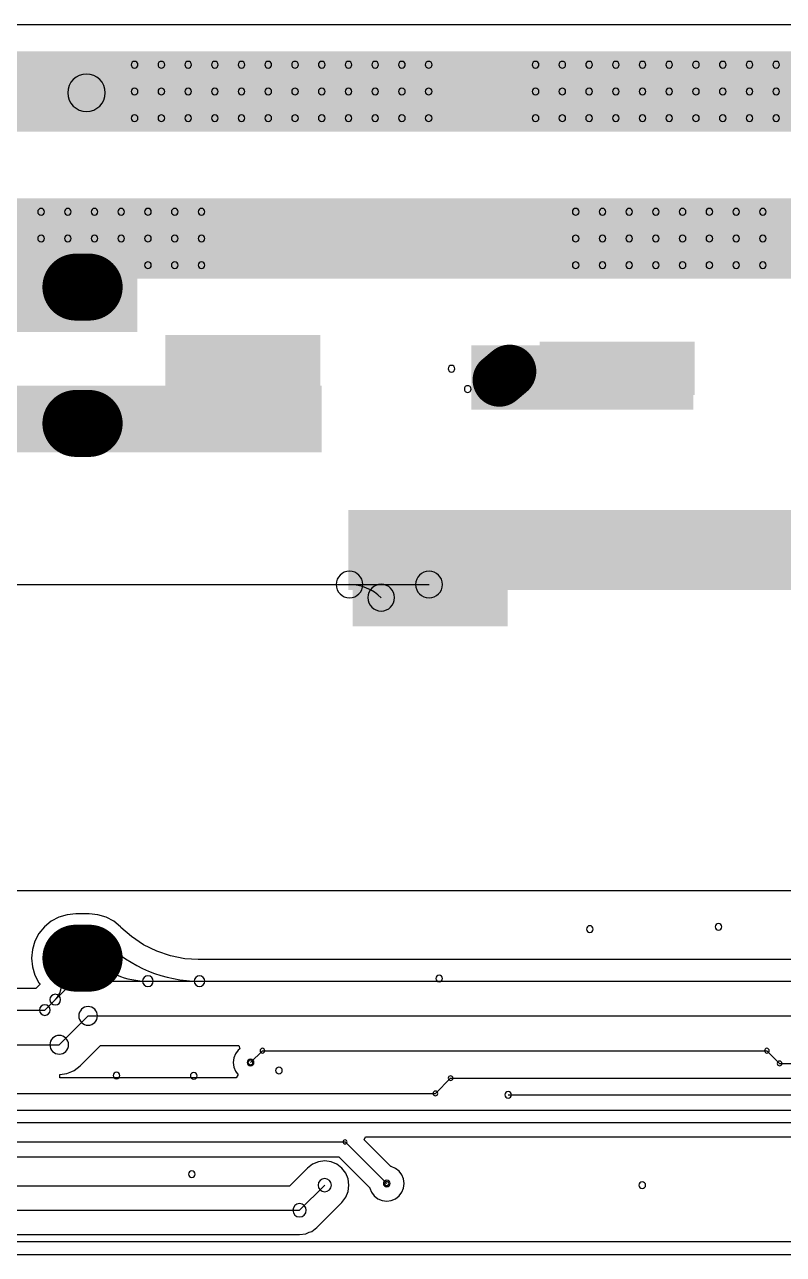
# Model space of a CAD drawing. Header units: inches. Extents: x 32166 to 66782, y 2386 to 7162.
# Drawn here: x 32951.8 to 33079.6, y 3490.6 to 3697.6 of the extents above; entities that cross this region are included whole.
import ezdxf

# ---------------------------------------------------------------- set-up
doc = ezdxf.new("R2010")
doc.units = ezdxf.units.IN
doc.header["$LTSCALE"] = 0.64311
doc.header["$MEASUREMENT"] = 0
for name, color, linetype in [('KEEPOUTLAYER', 6, 'CONTINUOUS'), ('MIDLAYER1', 16, 'CONTINUOUS'), ('MULTILAYER', 9, 'CONTINUOUS')]:
    doc.layers.add(name, color=color, linetype=linetype)

msp = doc.modelspace()

# ---------------------------------------------------------------- linework, layer by layer
at = {"layer": 'KEEPOUTLAYER'}
for p, q in [((32666.61, 3697.6), (34174.11, 3697.6)), ((32666.61, 3490.6), (34174.11, 3490.6))]:
    msp.add_line(p, q, dxfattribs=at)
at = {"layer": 'MIDLAYER1'}
for p, q in [((32919.26, 3603.35), (33019.92, 3603.35)), ((32941.29, 3551.84), (33087.43, 3551.84)), ((32956.32, 3546.66), (32955.19, 3545.73)), ((32957.61, 3547.35), (32956.32, 3546.66)), ((32959.01, 3547.77), (32957.61, 3547.35)), ((32960.46, 3547.92), (32959.01, 3547.77)), ((32962.71, 3547.92), (32960.46, 3547.92)), ((32964.17, 3547.77), (32962.71, 3547.92)), ((32965.57, 3547.35), (32964.17, 3547.77)), ((32966.86, 3546.66), (32965.57, 3547.35)), ((32967.99, 3545.73), (32966.86, 3546.66)), ((32954.26, 3544.6), (32953.57, 3543.31)), ((32955.19, 3545.73), (32954.26, 3544.6)), ((32968.06, 3545.64), (32967.99, 3545.73)), ((32969.83, 3544.1), (32968.06, 3545.64)), ((32971.87, 3542.73), (32969.83, 3544.1)), ((32953.15, 3541.91), (32953, 3540.46)), ((32953.57, 3543.31), (32953.15, 3541.91)), ((32974.08, 3541.64), (32971.87, 3542.73)), ((32953, 3540.46), (32953.15, 3539)), ((32976.42, 3540.85), (32974.08, 3541.64)), ((32978.83, 3540.37), (32976.42, 3540.85)), ((32981.07, 3540.22), (32978.83, 3540.37)), ((33111.97, 3540.22), (32981.07, 3540.22)), ((32953.15, 3539), (32953.57, 3537.6)), ((32953.57, 3537.6), (32954.26, 3536.31)), ((32954.42, 3536.04), (32953.74, 3535.36)), ((32954.26, 3536.31), (32954.32, 3536.24)), ((32954.32, 3536.24), (32954.41, 3536.06)), ((32954.41, 3536.06), (32954.41, 3536.06)), ((32954.41, 3536.06), (32954.41, 3536.06)), ((32954.41, 3536.06), (32954.41, 3536.06)), ((32954.41, 3536.06), (32954.41, 3536.06)), ((32954.41, 3536.06), (32954.42, 3536.05)), ((32954.42, 3536.05), (32954.42, 3536.04)), ((32955.24, 3531.73), (32960.1, 3536.59)), ((32960.1, 3536.59), (32961.59, 3536.59)), ((32961.59, 3536.59), (33113.47, 3536.59)), ((32953.74, 3535.36), (32934.6, 3535.36)), ((32917.4, 3531.73), (32955.24, 3531.73)), ((32957.67, 3525.88), (32962.53, 3530.74)), ((32962.53, 3530.74), (33123.01, 3530.74)), ((32914.97, 3525.88), (32957.67, 3525.88)), ((32961.2, 3522.35), (32964.59, 3525.74)), ((32964.59, 3525.74), (32987.9, 3525.74)), ((32987.9, 3525.74), (32988.08, 3525.2)), ((32987.04, 3523.67), (32986.94, 3522.91)), ((32987.34, 3524.38), (32987.04, 3523.67)), ((32987.81, 3524.99), (32987.34, 3524.38)), ((32988.08, 3525.2), (32987.81, 3524.99)), ((32989.89, 3522.91), (32991.87, 3524.89)), ((32991.87, 3524.89), (33076.79, 3524.89)), ((33076.79, 3524.89), (33078.94, 3522.74)), ((32958.96, 3521.05), (32959.81, 3521.41)), ((32959.81, 3521.41), (32960.16, 3521.55)), ((32960.16, 3521.55), (32961.2, 3522.35)), ((32986.94, 3522.91), (32987.04, 3522.14)), ((32987.04, 3522.14), (32987.34, 3521.43)), ((32987.34, 3521.43), (32987.79, 3520.84)), ((33078.94, 3522.74), (33118.36, 3522.74)), ((32957.75, 3520.9), (32958.96, 3521.05)), ((32957.79, 3520.33), (32957.75, 3520.9)), ((32987.43, 3520.33), (32957.79, 3520.33)), ((32987.75, 3520.74), (32987.43, 3520.33)), ((32987.79, 3520.84), (32987.75, 3520.74)), ((33020.99, 3517.69), (33023.56, 3520.26)), ((33023.56, 3520.26), (33117.33, 3520.26)), ((32908.17, 3517.69), (33020.99, 3517.69)), ((33033.23, 3517.45), (33116.17, 3517.45)), ((32914.62, 3514.85), (33115.09, 3514.85)), ((32915.47, 3512.81), (33114.25, 3512.81)), ((32915.24, 3509.54), (33005.78, 3509.54)), ((33005.78, 3509.54), (33012.8, 3502.52)), ((33009.03, 3509.86), (33009.24, 3510.39)), ((33013.51, 3505.38), (33009.03, 3509.86)), ((33009.24, 3510.39), (33109.01, 3510.39)), ((32916.28, 3507.02), (33004.73, 3507.02)), ((33004.73, 3507.02), (33009.94, 3501.81)), ((32999.47, 3505.14), (32996.44, 3502.11)), ((33000.32, 3505.79), (32999.47, 3505.14)), ((33001.3, 3506.2), (33000.32, 3505.79)), ((33002.36, 3506.34), (33001.3, 3506.2)), ((33003.42, 3506.2), (33002.36, 3506.34)), ((33004.4, 3505.79), (33003.42, 3506.2)), ((33005.25, 3505.14), (33004.4, 3505.79)), ((33005.9, 3504.29), (33005.25, 3505.14)), ((33013.56, 3505.37), (33013.51, 3505.38)), ((33014.27, 3505.08), (33013.56, 3505.37)), ((33014.88, 3504.61), (33014.27, 3505.08)), ((33015.35, 3504), (33014.88, 3504.61)), ((33006.3, 3503.31), (33005.9, 3504.29)), ((33006.44, 3502.25), (33006.3, 3503.31)), ((33015.65, 3503.29), (33015.35, 3504)), ((33015.75, 3502.52), (33015.65, 3503.29)), ((33015.65, 3501.76), (33015.75, 3502.52)), ((32996.44, 3502.11), (32921.72, 3502.11)), ((32998.13, 3498.02), (33002.36, 3502.25)), ((33005.9, 3500.21), (33006.3, 3501.2)), ((33006.3, 3501.2), (33006.44, 3502.25)), ((33009.94, 3501.81), (33009.95, 3501.76)), ((33009.95, 3501.76), (33010.24, 3501.05)), ((33010.24, 3501.05), (33010.71, 3500.44)), ((33010.71, 3500.44), (33011.32, 3499.97)), ((33014.27, 3499.97), (33014.88, 3500.44)), ((33014.88, 3500.44), (33015.35, 3501.05)), ((33015.35, 3501.05), (33015.65, 3501.76)), ((33001.02, 3495.13), (33005.25, 3499.36)), ((33005.25, 3499.36), (33005.9, 3500.21)), ((33011.32, 3499.97), (33012.03, 3499.67)), ((33012.03, 3499.67), (33012.8, 3499.57)), ((33012.8, 3499.57), (33013.56, 3499.67)), ((33013.56, 3499.67), (33014.27, 3499.97)), ((32921.72, 3498.02), (32998.13, 3498.02)), ((32999.19, 3494.08), (32999.76, 3494.32)), ((32999.76, 3494.32), (33000.17, 3494.48)), ((33000.17, 3494.48), (33001.02, 3495.13)), ((33158.87, 3492.72), (32726.73, 3492.72)), ((32921.72, 3493.94), (32998.13, 3493.94)), ((32998.13, 3493.94), (32999.19, 3494.08))]:
    msp.add_line(p, q, dxfattribs=at)
for points, const_width in [([(32960.46, 3653.41), (32962.71, 3653.41)], 11.25), ([(33033.48, 3639.23), (33031.76, 3637.78)], 9), ([(32960.46, 3630.46), (32962.71, 3630.46)], 11.25), ([(32960.46, 3540.46), (32962.71, 3540.46)], 11.25)]:
    msp.add_lwpolyline(points, dxfattribs=dict(at, const_width=const_width))
for points, const_width in [([(32963.28, 3653.41, 1), (32957.65, 3653.41, 1)], 5.63), ([(32965.53, 3653.41, 1), (32959.9, 3653.41, 1)], 5.63), ([(33032.04, 3640.95, 1), (33034.93, 3637.51, 1)], 4.5), ([(33030.31, 3639.51, 1), (33033.21, 3636.06, 1)], 4.5), ([(32963.28, 3630.46, 1), (32957.65, 3630.46, 1)], 5.63), ([(32965.53, 3630.46, 1), (32959.9, 3630.46, 1)], 5.63), ([(32963.28, 3540.46, 1), (32957.65, 3540.46, 1)], 5.63), ([(32965.53, 3540.46, 1), (32959.9, 3540.46, 1)], 5.63)]:
    msp.add_lwpolyline(points, format="xyb", close=True, dxfattribs=dict(at, const_width=const_width))
for centre, radius, start, end in [((32970.36, 3690.85), 0.562, 0, 180), ((32970.36, 3690.85), 0.562, 180, 0), ((32974.86, 3690.85), 0.562, 0, 180), ((32974.86, 3690.85), 0.562, 180, 0), ((32979.36, 3690.85), 0.562, 0, 180), ((32979.36, 3690.85), 0.562, 180, 0), ((32983.86, 3690.85), 0.562, 0, 180), ((32983.86, 3690.85), 0.562, 180, 0), ((32988.36, 3690.85), 0.562, 0, 180), ((32988.36, 3690.85), 0.562, 180, 0), ((32992.86, 3690.85), 0.562, 0, 180), ((32992.86, 3690.85), 0.562, 180, 0), ((32997.36, 3690.85), 0.562, 0, 180), ((32997.36, 3690.85), 0.562, 180, 0), ((33001.86, 3690.85), 0.562, 0, 180), ((33001.86, 3690.85), 0.562, 180, 0), ((33006.36, 3690.85), 0.562, 0, 180), ((33006.36, 3690.85), 0.562, 180, 0), ((33010.86, 3690.85), 0.562, 0, 180), ((33010.86, 3690.85), 0.562, 180, 0), ((33015.36, 3690.85), 0.562, 0, 180), ((33015.36, 3690.85), 0.562, 180, 0), ((33019.86, 3690.85), 0.562, 0, 180), ((33019.86, 3690.85), 0.562, 180, 0), ((33037.86, 3690.85), 0.562, 0, 180), ((33037.86, 3690.85), 0.562, 180, 0), ((33042.36, 3690.85), 0.562, 0, 180), ((33042.36, 3690.85), 0.562, 180, 0), ((33046.86, 3690.85), 0.562, 0, 180), ((33046.86, 3690.85), 0.562, 180, 0), ((33051.36, 3690.85), 0.562, 0, 180), ((33051.36, 3690.85), 0.562, 180, 0), ((33055.86, 3690.85), 0.562, 0, 180), ((33055.86, 3690.85), 0.562, 180, 0), ((33060.36, 3690.85), 0.562, 0, 180), ((33060.36, 3690.85), 0.562, 180, 0), ((33064.86, 3690.85), 0.562, 0, 180), ((33064.86, 3690.85), 0.562, 180, 0), ((33069.36, 3690.85), 0.562, 0, 180), ((33069.36, 3690.85), 0.562, 180, 0), ((33073.86, 3690.85), 0.562, 0, 180), ((33073.86, 3690.85), 0.562, 180, 0), ((33078.36, 3690.85), 0.562, 0, 180), ((33078.36, 3690.85), 0.562, 180, 0), ((32962.26, 3686.12), 3.15, 0, 180), ((32970.36, 3686.35), 0.562, 0, 180), ((32974.86, 3686.35), 0.562, 0, 180), ((32979.36, 3686.35), 0.562, 0, 180), ((32983.86, 3686.35), 0.562, 0, 180), ((32988.36, 3686.35), 0.562, 0, 180), ((32992.86, 3686.35), 0.562, 0, 180), ((32997.36, 3686.35), 0.562, 0, 180), ((33001.86, 3686.35), 0.562, 0, 180), ((33006.36, 3686.35), 0.562, 0, 180), ((33010.86, 3686.35), 0.562, 0, 180), ((33015.36, 3686.35), 0.562, 0, 180), ((33019.86, 3686.35), 0.562, 0, 180), ((33037.86, 3686.35), 0.562, 0, 180), ((33042.36, 3686.35), 0.562, 0, 180), ((33046.86, 3686.35), 0.562, 0, 180), ((33051.36, 3686.35), 0.562, 0, 180), ((33055.86, 3686.35), 0.562, 0, 180), ((33060.36, 3686.35), 0.562, 0, 180), ((33064.86, 3686.35), 0.562, 0, 180), ((33069.36, 3686.35), 0.562, 0, 180), ((33073.86, 3686.35), 0.562, 0, 180), ((33078.36, 3686.35), 0.562, 0, 180), ((32962.26, 3686.12), 3.15, 180, 0), ((32970.36, 3686.35), 0.562, 180, 0), ((32974.86, 3686.35), 0.562, 180, 0), ((32979.36, 3686.35), 0.562, 180, 0), ((32983.86, 3686.35), 0.562, 180, 0), ((32988.36, 3686.35), 0.562, 180, 0), ((32992.86, 3686.35), 0.562, 180, 0), ((32997.36, 3686.35), 0.562, 180, 0), ((33001.86, 3686.35), 0.562, 180, 0), ((33006.36, 3686.35), 0.562, 180, 0), ((33010.86, 3686.35), 0.562, 180, 0), ((33015.36, 3686.35), 0.562, 180, 0), ((33019.86, 3686.35), 0.562, 180, 0), ((33037.86, 3686.35), 0.562, 180, 0), ((33042.36, 3686.35), 0.562, 180, 0), ((33046.86, 3686.35), 0.562, 180, 0), ((33051.36, 3686.35), 0.562, 180, 0), ((33055.86, 3686.35), 0.562, 180, 0), ((33060.36, 3686.35), 0.562, 180, 0), ((33064.86, 3686.35), 0.562, 180, 0), ((33069.36, 3686.35), 0.562, 180, 0), ((33073.86, 3686.35), 0.562, 180, 0), ((33078.36, 3686.35), 0.562, 180, 0), ((32970.36, 3681.85), 0.562, 0, 180), ((32970.36, 3681.85), 0.562, 180, 0), ((32974.86, 3681.85), 0.562, 0, 180), ((32974.86, 3681.85), 0.562, 180, 0), ((32979.36, 3681.85), 0.562, 0, 180), ((32979.36, 3681.85), 0.562, 180, 0), ((32983.86, 3681.85), 0.562, 0, 180), ((32983.86, 3681.85), 0.562, 180, 0), ((32988.36, 3681.85), 0.562, 0, 180), ((32988.36, 3681.85), 0.562, 180, 0), ((32992.86, 3681.85), 0.562, 0, 180), ((32992.86, 3681.85), 0.562, 180, 0), ((32997.36, 3681.85), 0.562, 0, 180), ((32997.36, 3681.85), 0.562, 180, 0), ((33001.86, 3681.85), 0.562, 0, 180), ((33001.86, 3681.85), 0.562, 180, 0), ((33006.36, 3681.85), 0.562, 0, 180), ((33006.36, 3681.85), 0.562, 180, 0), ((33010.86, 3681.85), 0.562, 0, 180), ((33010.86, 3681.85), 0.562, 180, 0), ((33015.36, 3681.85), 0.562, 0, 180), ((33015.36, 3681.85), 0.562, 180, 0), ((33019.86, 3681.85), 0.562, 0, 180), ((33019.86, 3681.85), 0.562, 180, 0), ((33037.86, 3681.85), 0.562, 0, 180), ((33037.86, 3681.85), 0.562, 180, 0), ((33042.36, 3681.85), 0.562, 0, 180), ((33042.36, 3681.85), 0.562, 180, 0), ((33046.86, 3681.85), 0.562, 0, 180), ((33046.86, 3681.85), 0.562, 180, 0), ((33051.36, 3681.85), 0.562, 0, 180), ((33051.36, 3681.85), 0.562, 180, 0), ((33055.86, 3681.85), 0.562, 0, 180), ((33055.86, 3681.85), 0.562, 180, 0), ((33060.36, 3681.85), 0.562, 0, 180), ((33060.36, 3681.85), 0.562, 180, 0), ((33064.86, 3681.85), 0.562, 0, 180), ((33064.86, 3681.85), 0.562, 180, 0), ((33069.36, 3681.85), 0.562, 0, 180), ((33069.36, 3681.85), 0.562, 180, 0), ((33073.86, 3681.85), 0.562, 0, 180), ((33073.86, 3681.85), 0.562, 180, 0), ((33078.36, 3681.85), 0.562, 0, 180), ((33078.36, 3681.85), 0.562, 180, 0), ((32954.61, 3666.1), 0.562, 0, 180), ((32954.61, 3666.1), 0.562, 180, 0), ((32959.11, 3666.1), 0.562, 0, 180), ((32959.11, 3666.1), 0.562, 180, 0), ((32963.61, 3666.1), 0.562, 0, 180), ((32963.61, 3666.1), 0.562, 180, 0), ((32968.11, 3666.1), 0.562, 0, 180), ((32968.11, 3666.1), 0.562, 180, 0), ((32972.61, 3666.1), 0.562, 0, 180), ((32972.61, 3666.1), 0.562, 180, 0), ((32977.11, 3666.1), 0.562, 0, 180), ((32977.11, 3666.1), 0.562, 180, 0), ((32981.61, 3666.1), 0.562, 0, 180), ((32981.61, 3666.1), 0.562, 180, 0), ((33044.61, 3666.1), 0.562, 0, 180), ((33044.61, 3666.1), 0.562, 180, 0), ((33049.11, 3666.1), 0.562, 0, 180), ((33049.11, 3666.1), 0.562, 180, 0), ((33053.61, 3666.1), 0.562, 0, 180), ((33053.61, 3666.1), 0.562, 180, 0), ((33058.11, 3666.1), 0.562, 0, 180), ((33058.11, 3666.1), 0.562, 180, 0), ((33062.61, 3666.1), 0.562, 0, 180), ((33062.61, 3666.1), 0.562, 180, 0), ((33067.11, 3666.1), 0.562, 0, 180), ((33067.11, 3666.1), 0.562, 180, 0), ((33071.61, 3666.1), 0.562, 0, 180), ((33071.61, 3666.1), 0.562, 180, 0), ((33076.11, 3666.1), 0.562, 0, 180), ((33076.11, 3666.1), 0.562, 180, 0), ((32954.61, 3661.6), 0.562, 0, 180), ((32959.11, 3661.6), 0.562, 0, 180), ((32959.11, 3661.6), 0.562, 0, 180), ((32963.61, 3661.6), 0.562, 0, 180), ((32968.11, 3661.6), 0.562, 0, 180), ((32972.61, 3661.6), 0.562, 0, 180), ((32972.61, 3661.6), 0.562, 0, 180), ((32977.11, 3661.6), 0.562, 0, 180), ((32981.61, 3661.6), 0.562, 0, 180), ((33044.61, 3661.6), 0.562, 0, 180), ((33049.11, 3661.6), 0.562, 0, 180), ((33053.61, 3661.6), 0.562, 0, 180), ((33058.11, 3661.6), 0.562, 0, 180), ((33062.61, 3661.6), 0.562, 0, 180), ((33067.11, 3661.6), 0.562, 0, 180), ((33071.61, 3661.6), 0.562, 0, 180), ((33076.11, 3661.6), 0.562, 0, 180), ((32954.61, 3661.6), 0.562, 180, 0), ((32959.11, 3661.6), 0.562, 180, 0), ((32959.11, 3661.6), 0.562, 180, 0), ((32963.61, 3661.6), 0.562, 180, 0), ((32968.11, 3661.6), 0.562, 180, 0), ((32972.61, 3661.6), 0.562, 180, 0), ((32972.61, 3661.6), 0.562, 180, 0), ((32977.11, 3661.6), 0.562, 180, 0), ((32981.61, 3661.6), 0.562, 180, 0), ((33044.61, 3661.6), 0.562, 180, 0), ((33049.11, 3661.6), 0.562, 180, 0), ((33053.61, 3661.6), 0.562, 180, 0), ((33058.11, 3661.6), 0.562, 180, 0), ((33062.61, 3661.6), 0.562, 180, 0), ((33067.11, 3661.6), 0.562, 180, 0), ((33071.61, 3661.6), 0.562, 180, 0), ((33076.11, 3661.6), 0.562, 180, 0), ((32972.61, 3657.1), 0.562, 0, 180), ((32972.61, 3657.1), 0.562, 0, 180), ((32972.61, 3657.1), 0.562, 180, 0), ((32972.61, 3657.1), 0.562, 180, 0), ((32977.11, 3657.1), 0.562, 0, 180), ((32977.11, 3657.1), 0.562, 180, 0), ((32981.61, 3657.1), 0.562, 0, 180), ((32981.61, 3657.1), 0.562, 180, 0), ((33044.61, 3657.1), 0.562, 0, 180), ((33044.61, 3657.1), 0.562, 180, 0), ((33049.11, 3657.1), 0.562, 0, 180), ((33049.11, 3657.1), 0.562, 180, 0), ((33053.61, 3657.1), 0.562, 0, 180), ((33053.61, 3657.1), 0.562, 180, 0), ((33058.11, 3657.1), 0.562, 0, 180), ((33058.11, 3657.1), 0.562, 180, 0), ((33062.61, 3657.1), 0.562, 0, 180), ((33062.61, 3657.1), 0.562, 180, 0), ((33067.11, 3657.1), 0.562, 0, 180), ((33067.11, 3657.1), 0.562, 180, 0), ((33071.61, 3657.1), 0.562, 0, 180), ((33071.61, 3657.1), 0.562, 180, 0), ((33076.11, 3657.1), 0.562, 0, 180), ((33076.11, 3657.1), 0.562, 180, 0), ((33023.69, 3639.68), 0.562, 0, 180), ((33023.69, 3639.68), 0.562, 180, 0), ((33026.43, 3636.26), 0.562, 0, 180), ((33026.43, 3636.26), 0.562, 180, 0), ((33006.53, 3603.35), 2.25, 0, 180), ((33019.92, 3603.35), 2.25, 0, 180), ((33006.53, 3603.35), 2.25, 180, 0), ((33006.53, 3595.79), 7.55, 45, 90), ((33011.87, 3601.14), 2.25, 0, 180), ((33019.92, 3603.35), 2.25, 180, 0), ((33011.87, 3601.14), 2.25, 180, 0), ((33047, 3545.36), 0.562, 0, 180), ((33068.64, 3545.72), 0.562, 0, 180), ((32965.42, 3543.16), 0.9, 0, 180), ((32965.42, 3543.16), 0.9, 0, 180), ((33047, 3545.36), 0.562, 180, 0), ((33068.64, 3545.72), 0.562, 180, 0), ((32965.42, 3543.16), 0.9, 180, 0), ((32965.42, 3543.16), 0.9, 180, 0), ((32981.29, 3559.03), 22.45, 225, 270), ((32981.29, 3559.03), 22.45, 225, 270), ((32962.87, 3540.62), 0.9, 0, 180), ((32962.87, 3540.62), 0.9, 0, 180), ((32962.87, 3540.62), 0.9, 180, 0), ((32962.87, 3540.62), 0.9, 180, 0), ((32972.6, 3550.34), 13.76, 225, 270), ((32972.6, 3550.34), 13.76, 225, 270), ((32957.37, 3538.21), 0.9, 0, 180), ((32957.37, 3538.21), 0.9, 0, 180), ((32957.37, 3538.21), 0.9, 180, 0), ((32957.37, 3538.21), 0.9, 180, 0), ((32954.42, 3536.06), 3.65, 315, 36.019), ((32954.42, 3536.06), 3.65, 315, 36.019), ((32960.1, 3536.59), 0.9, 0, 180), ((32960.1, 3536.59), 0.9, 0, 180), ((32960.1, 3536.59), 0.9, 180, 0), ((32960.1, 3536.59), 0.9, 180, 0), ((32961.59, 3536.59), 0.9, 0, 180), ((32961.59, 3536.59), 0.9, 0, 180), ((32961.59, 3536.59), 0.9, 180, 0), ((32961.59, 3536.59), 0.9, 180, 0), ((32972.6, 3536.59), 0.9, 0, 180), ((32972.6, 3536.59), 0.9, 0, 180), ((32972.6, 3536.59), 0.9, 180, 0), ((32972.6, 3536.59), 0.9, 180, 0), ((32981.29, 3536.59), 0.9, 0, 180), ((32981.29, 3536.59), 0.9, 0, 180), ((32981.29, 3536.59), 0.9, 180, 0), ((32981.29, 3536.59), 0.9, 180, 0), ((33021.62, 3537.04), 0.562, 0, 180), ((33021.62, 3537.04), 0.562, 180, 0), ((32957, 3533.48), 0.9, 0, 180), ((32957, 3533.48), 0.9, 0, 180), ((32955.24, 3531.73), 0.9, 0, 180), ((32955.24, 3531.73), 0.9, 0, 180), ((32955.24, 3531.73), 0.9, 180, 0), ((32955.24, 3531.73), 0.9, 180, 0), ((32957, 3533.48), 0.9, 180, 0), ((32957, 3533.48), 0.9, 180, 0), ((32962.53, 3530.74), 1.57, 0, 180), ((32962.53, 3530.74), 1.57, 0, 180), ((32962.53, 3530.74), 1.57, 180, 0), ((32962.53, 3530.74), 1.57, 180, 0), ((32957.67, 3525.88), 1.57, 0, 180), ((32957.67, 3525.88), 1.57, 0, 180), ((32957.67, 3525.88), 1.57, 180, 0), ((32957.67, 3525.88), 1.57, 180, 0), ((32991.87, 3524.89), 0.394, 0, 180), ((32991.87, 3524.89), 0.394, 0, 180), ((33076.79, 3524.89), 0.394, 0, 180), ((33076.79, 3524.89), 0.394, 0, 180), ((32989.89, 3522.91), 0.562, 0, 180), ((32989.89, 3522.91), 0.394, 0, 180), ((32991.87, 3524.89), 0.394, 180, 0), ((32991.87, 3524.89), 0.394, 180, 0), ((33076.79, 3524.89), 0.394, 180, 0), ((33076.79, 3524.89), 0.394, 180, 0), ((32967.3, 3520.7), 0.562, 0, 180), ((32980.31, 3520.66), 0.562, 0, 180), ((32989.89, 3522.91), 0.562, 180, 0), ((32989.89, 3522.91), 0.394, 180, 0), ((32994.66, 3521.56), 0.562, 0, 180), ((32994.66, 3521.56), 0.562, 180, 0), ((33078.94, 3522.74), 0.394, 0, 180), ((33078.94, 3522.74), 0.394, 0, 180), ((33078.94, 3522.74), 0.394, 180, 0), ((33078.94, 3522.74), 0.394, 180, 0), ((32967.3, 3520.7), 0.562, 180, 0), ((32980.31, 3520.66), 0.562, 180, 0), ((33023.56, 3520.26), 0.394, 0, 180), ((33023.56, 3520.26), 0.394, 0, 180), ((33023.56, 3520.26), 0.394, 180, 0), ((33023.56, 3520.26), 0.394, 180, 0), ((33020.99, 3517.69), 0.394, 0, 180), ((33020.99, 3517.69), 0.394, 0, 180), ((33020.99, 3517.69), 0.394, 180, 0), ((33020.99, 3517.69), 0.394, 180, 0), ((33033.23, 3517.45), 0.562, 0, 180), ((33033.23, 3517.45), 0.562, 0, 180), ((33033.23, 3517.45), 0.562, 180, 0), ((33033.23, 3517.45), 0.562, 180, 0), ((33005.78, 3509.54), 0.337, 0, 180), ((33005.78, 3509.54), 0.337, 0, 180), ((33005.78, 3509.54), 0.337, 180, 0), ((33005.78, 3509.54), 0.337, 180, 0), ((32979.99, 3504.1), 0.562, 0, 180), ((32979.99, 3504.1), 0.562, 180, 0), ((33002.36, 3502.25), 1.12, 0, 180), ((33002.36, 3502.25), 1.12, 0, 180), ((33012.8, 3502.52), 0.562, 0, 180), ((33012.8, 3502.52), 0.562, 180, 0), ((33012.8, 3502.52), 0.337, 0, 180), ((33012.8, 3502.52), 0.337, 180, 0), ((33055.82, 3502.25), 0.562, 0, 180), ((33002.36, 3502.25), 1.12, 180, 0), ((33002.36, 3502.25), 1.12, 180, 0), ((33055.82, 3502.25), 0.562, 180, 0), ((32998.13, 3498.02), 1.12, 0, 180), ((32998.13, 3498.02), 1.12, 0, 180), ((32998.13, 3498.02), 1.12, 180, 0), ((32998.13, 3498.02), 1.12, 180, 0)]:
    msp.add_arc(centre, radius, start, end, dxfattribs=at)
for points in [[(32925.36, 3679.6), (33413.61, 3679.6), (32925.36, 3693.1), (33413.61, 3693.1)], [(32911.86, 3654.85), (33062.61, 3654.85), (32911.86, 3668.35), (33062.61, 3668.35)], [(33062.61, 3654.85), (33316.86, 3654.85), (33062.61, 3668.35), (33316.86, 3668.35)], [(32909.61, 3645.85), (32970.81, 3645.85), (32909.61, 3657.1), (32970.81, 3657.1)], [(33001.64, 3645.36), (32975.54, 3645.36), (33001.64, 3634.11), (32975.54, 3634.11)], [(33027.06, 3632.8), (33064.41, 3632.8), (33027.06, 3643.6), (33064.41, 3643.6)], [(33064.64, 3644.23), (33038.54, 3644.23), (33064.64, 3635.23), (33038.54, 3635.23)], [(32922.66, 3625.6), (33001.86, 3625.6), (32922.66, 3636.85), (33001.86, 3636.85)], [(33006.36, 3602.42), (33259.71, 3602.42), (33006.36, 3615.92), (33259.71, 3615.92)], [(33007.04, 3596.31), (33033.14, 3596.31), (33007.04, 3607.56), (33033.14, 3607.56)]]:
    msp.add_solid(points, dxfattribs=at)
at = {"layer": 'MULTILAYER'}
for points, const_width in [([(32960.46, 3653.41), (32962.71, 3653.41)], 11.25), ([(33033.48, 3639.23), (33031.76, 3637.78)], 9), ([(32960.46, 3630.46), (32962.71, 3630.46)], 11.25), ([(32960.46, 3540.46), (32962.71, 3540.46)], 11.25)]:
    msp.add_lwpolyline(points, dxfattribs=dict(at, const_width=const_width))
for points, const_width in [([(32963.28, 3653.41, 1), (32957.65, 3653.41, 1)], 5.63), ([(32965.53, 3653.41, 1), (32959.9, 3653.41, 1)], 5.63), ([(33032.04, 3640.95, 1), (33034.93, 3637.51, 1)], 4.5), ([(33030.31, 3639.51, 1), (33033.21, 3636.06, 1)], 4.5), ([(32963.28, 3630.46, 1), (32957.65, 3630.46, 1)], 5.63), ([(32965.53, 3630.46, 1), (32959.9, 3630.46, 1)], 5.63), ([(32963.28, 3540.46, 1), (32957.65, 3540.46, 1)], 5.63), ([(32965.53, 3540.46, 1), (32959.9, 3540.46, 1)], 5.63)]:
    msp.add_lwpolyline(points, format="xyb", close=True, dxfattribs=dict(at, const_width=const_width))
for centre, radius, start, end in [((32970.36, 3690.85), 0.562, 0, 180), ((32970.36, 3690.85), 0.562, 180, 0), ((32974.86, 3690.85), 0.562, 0, 180), ((32974.86, 3690.85), 0.562, 180, 0), ((32979.36, 3690.85), 0.562, 0, 180), ((32979.36, 3690.85), 0.562, 180, 0), ((32983.86, 3690.85), 0.562, 0, 180), ((32983.86, 3690.85), 0.562, 180, 0), ((32988.36, 3690.85), 0.562, 0, 180), ((32988.36, 3690.85), 0.562, 180, 0), ((32992.86, 3690.85), 0.562, 0, 180), ((32992.86, 3690.85), 0.562, 180, 0), ((32997.36, 3690.85), 0.562, 0, 180), ((32997.36, 3690.85), 0.562, 180, 0), ((33001.86, 3690.85), 0.562, 0, 180), ((33001.86, 3690.85), 0.562, 180, 0), ((33006.36, 3690.85), 0.562, 0, 180), ((33006.36, 3690.85), 0.562, 180, 0), ((33010.86, 3690.85), 0.562, 0, 180), ((33010.86, 3690.85), 0.562, 180, 0), ((33015.36, 3690.85), 0.562, 0, 180), ((33015.36, 3690.85), 0.562, 180, 0), ((33019.86, 3690.85), 0.562, 0, 180), ((33019.86, 3690.85), 0.562, 180, 0), ((33037.86, 3690.85), 0.562, 0, 180), ((33037.86, 3690.85), 0.562, 180, 0), ((33042.36, 3690.85), 0.562, 0, 180), ((33042.36, 3690.85), 0.562, 180, 0), ((33046.86, 3690.85), 0.562, 0, 180), ((33046.86, 3690.85), 0.562, 180, 0), ((33051.36, 3690.85), 0.562, 0, 180), ((33051.36, 3690.85), 0.562, 180, 0), ((33055.86, 3690.85), 0.562, 0, 180), ((33055.86, 3690.85), 0.562, 180, 0), ((33060.36, 3690.85), 0.562, 0, 180), ((33060.36, 3690.85), 0.562, 180, 0), ((33064.86, 3690.85), 0.562, 0, 180), ((33064.86, 3690.85), 0.562, 180, 0), ((33069.36, 3690.85), 0.562, 0, 180), ((33069.36, 3690.85), 0.562, 180, 0), ((33073.86, 3690.85), 0.562, 0, 180), ((33073.86, 3690.85), 0.562, 180, 0), ((33078.36, 3690.85), 0.562, 0, 180), ((33078.36, 3690.85), 0.562, 180, 0), ((32962.26, 3686.12), 3.15, 0, 180), ((32970.36, 3686.35), 0.562, 0, 180), ((32974.86, 3686.35), 0.562, 0, 180), ((32979.36, 3686.35), 0.562, 0, 180), ((32983.86, 3686.35), 0.562, 0, 180), ((32988.36, 3686.35), 0.562, 0, 180), ((32992.86, 3686.35), 0.562, 0, 180), ((32997.36, 3686.35), 0.562, 0, 180), ((33001.86, 3686.35), 0.562, 0, 180), ((33006.36, 3686.35), 0.562, 0, 180), ((33010.86, 3686.35), 0.562, 0, 180), ((33015.36, 3686.35), 0.562, 0, 180), ((33019.86, 3686.35), 0.562, 0, 180), ((33037.86, 3686.35), 0.562, 0, 180), ((33042.36, 3686.35), 0.562, 0, 180), ((33046.86, 3686.35), 0.562, 0, 180), ((33051.36, 3686.35), 0.562, 0, 180), ((33055.86, 3686.35), 0.562, 0, 180), ((33060.36, 3686.35), 0.562, 0, 180), ((33064.86, 3686.35), 0.562, 0, 180), ((33069.36, 3686.35), 0.562, 0, 180), ((33073.86, 3686.35), 0.562, 0, 180), ((33078.36, 3686.35), 0.562, 0, 180), ((32962.26, 3686.12), 3.15, 180, 0), ((32970.36, 3686.35), 0.562, 180, 0), ((32974.86, 3686.35), 0.562, 180, 0), ((32979.36, 3686.35), 0.562, 180, 0), ((32983.86, 3686.35), 0.562, 180, 0), ((32988.36, 3686.35), 0.562, 180, 0), ((32992.86, 3686.35), 0.562, 180, 0), ((32997.36, 3686.35), 0.562, 180, 0), ((33001.86, 3686.35), 0.562, 180, 0), ((33006.36, 3686.35), 0.562, 180, 0), ((33010.86, 3686.35), 0.562, 180, 0), ((33015.36, 3686.35), 0.562, 180, 0), ((33019.86, 3686.35), 0.562, 180, 0), ((33037.86, 3686.35), 0.562, 180, 0), ((33042.36, 3686.35), 0.562, 180, 0), ((33046.86, 3686.35), 0.562, 180, 0), ((33051.36, 3686.35), 0.562, 180, 0), ((33055.86, 3686.35), 0.562, 180, 0), ((33060.36, 3686.35), 0.562, 180, 0), ((33064.86, 3686.35), 0.562, 180, 0), ((33069.36, 3686.35), 0.562, 180, 0), ((33073.86, 3686.35), 0.562, 180, 0), ((33078.36, 3686.35), 0.562, 180, 0), ((32970.36, 3681.85), 0.562, 0, 180), ((32970.36, 3681.85), 0.562, 180, 0), ((32974.86, 3681.85), 0.562, 0, 180), ((32974.86, 3681.85), 0.562, 180, 0), ((32979.36, 3681.85), 0.562, 0, 180), ((32979.36, 3681.85), 0.562, 180, 0), ((32983.86, 3681.85), 0.562, 0, 180), ((32983.86, 3681.85), 0.562, 180, 0), ((32988.36, 3681.85), 0.562, 0, 180), ((32988.36, 3681.85), 0.562, 180, 0), ((32992.86, 3681.85), 0.562, 0, 180), ((32992.86, 3681.85), 0.562, 180, 0), ((32997.36, 3681.85), 0.562, 0, 180), ((32997.36, 3681.85), 0.562, 180, 0), ((33001.86, 3681.85), 0.562, 0, 180), ((33001.86, 3681.85), 0.562, 180, 0), ((33006.36, 3681.85), 0.562, 0, 180), ((33006.36, 3681.85), 0.562, 180, 0), ((33010.86, 3681.85), 0.562, 0, 180), ((33010.86, 3681.85), 0.562, 180, 0), ((33015.36, 3681.85), 0.562, 0, 180), ((33015.36, 3681.85), 0.562, 180, 0), ((33019.86, 3681.85), 0.562, 0, 180), ((33019.86, 3681.85), 0.562, 180, 0), ((33037.86, 3681.85), 0.562, 0, 180), ((33037.86, 3681.85), 0.562, 180, 0), ((33042.36, 3681.85), 0.562, 0, 180), ((33042.36, 3681.85), 0.562, 180, 0), ((33046.86, 3681.85), 0.562, 0, 180), ((33046.86, 3681.85), 0.562, 180, 0), ((33051.36, 3681.85), 0.562, 0, 180), ((33051.36, 3681.85), 0.562, 180, 0), ((33055.86, 3681.85), 0.562, 0, 180), ((33055.86, 3681.85), 0.562, 180, 0), ((33060.36, 3681.85), 0.562, 0, 180), ((33060.36, 3681.85), 0.562, 180, 0), ((33064.86, 3681.85), 0.562, 0, 180), ((33064.86, 3681.85), 0.562, 180, 0), ((33069.36, 3681.85), 0.562, 0, 180), ((33069.36, 3681.85), 0.562, 180, 0), ((33073.86, 3681.85), 0.562, 0, 180), ((33073.86, 3681.85), 0.562, 180, 0), ((33078.36, 3681.85), 0.562, 0, 180), ((33078.36, 3681.85), 0.562, 180, 0), ((32954.61, 3666.1), 0.562, 0, 180), ((32954.61, 3666.1), 0.562, 180, 0), ((32959.11, 3666.1), 0.562, 0, 180), ((32959.11, 3666.1), 0.562, 180, 0), ((32963.61, 3666.1), 0.562, 0, 180), ((32963.61, 3666.1), 0.562, 180, 0), ((32968.11, 3666.1), 0.562, 0, 180), ((32968.11, 3666.1), 0.562, 180, 0), ((32972.61, 3666.1), 0.562, 0, 180), ((32972.61, 3666.1), 0.562, 180, 0), ((32977.11, 3666.1), 0.562, 0, 180), ((32977.11, 3666.1), 0.562, 180, 0), ((32981.61, 3666.1), 0.562, 0, 180), ((32981.61, 3666.1), 0.562, 180, 0), ((33044.61, 3666.1), 0.562, 0, 180), ((33044.61, 3666.1), 0.562, 180, 0), ((33049.11, 3666.1), 0.562, 0, 180), ((33049.11, 3666.1), 0.562, 180, 0), ((33053.61, 3666.1), 0.562, 0, 180), ((33053.61, 3666.1), 0.562, 180, 0), ((33058.11, 3666.1), 0.562, 0, 180), ((33058.11, 3666.1), 0.562, 180, 0), ((33062.61, 3666.1), 0.562, 0, 180), ((33062.61, 3666.1), 0.562, 180, 0), ((33067.11, 3666.1), 0.562, 0, 180), ((33067.11, 3666.1), 0.562, 180, 0), ((33071.61, 3666.1), 0.562, 0, 180), ((33071.61, 3666.1), 0.562, 180, 0), ((33076.11, 3666.1), 0.562, 0, 180), ((33076.11, 3666.1), 0.562, 180, 0), ((32954.61, 3661.6), 0.562, 0, 180), ((32959.11, 3661.6), 0.562, 0, 180), ((32959.11, 3661.6), 0.562, 0, 180), ((32963.61, 3661.6), 0.562, 0, 180), ((32968.11, 3661.6), 0.562, 0, 180), ((32972.61, 3661.6), 0.562, 0, 180), ((32972.61, 3661.6), 0.562, 0, 180), ((32977.11, 3661.6), 0.562, 0, 180), ((32981.61, 3661.6), 0.562, 0, 180), ((33044.61, 3661.6), 0.562, 0, 180), ((33049.11, 3661.6), 0.562, 0, 180), ((33053.61, 3661.6), 0.562, 0, 180), ((33058.11, 3661.6), 0.562, 0, 180), ((33062.61, 3661.6), 0.562, 0, 180), ((33067.11, 3661.6), 0.562, 0, 180), ((33071.61, 3661.6), 0.562, 0, 180), ((33076.11, 3661.6), 0.562, 0, 180), ((32954.61, 3661.6), 0.562, 180, 0), ((32959.11, 3661.6), 0.562, 180, 0), ((32959.11, 3661.6), 0.562, 180, 0), ((32963.61, 3661.6), 0.562, 180, 0), ((32968.11, 3661.6), 0.562, 180, 0), ((32972.61, 3661.6), 0.562, 180, 0), ((32972.61, 3661.6), 0.562, 180, 0), ((32977.11, 3661.6), 0.562, 180, 0), ((32981.61, 3661.6), 0.562, 180, 0), ((33044.61, 3661.6), 0.562, 180, 0), ((33049.11, 3661.6), 0.562, 180, 0), ((33053.61, 3661.6), 0.562, 180, 0), ((33058.11, 3661.6), 0.562, 180, 0), ((33062.61, 3661.6), 0.562, 180, 0), ((33067.11, 3661.6), 0.562, 180, 0), ((33071.61, 3661.6), 0.562, 180, 0), ((33076.11, 3661.6), 0.562, 180, 0), ((32972.61, 3657.1), 0.562, 0, 180), ((32972.61, 3657.1), 0.562, 0, 180), ((32972.61, 3657.1), 0.562, 180, 0), ((32972.61, 3657.1), 0.562, 180, 0), ((32977.11, 3657.1), 0.562, 0, 180), ((32977.11, 3657.1), 0.562, 180, 0), ((32981.61, 3657.1), 0.562, 0, 180), ((32981.61, 3657.1), 0.562, 180, 0), ((33044.61, 3657.1), 0.562, 0, 180), ((33044.61, 3657.1), 0.562, 180, 0), ((33049.11, 3657.1), 0.562, 0, 180), ((33049.11, 3657.1), 0.562, 180, 0), ((33053.61, 3657.1), 0.562, 0, 180), ((33053.61, 3657.1), 0.562, 180, 0), ((33058.11, 3657.1), 0.562, 0, 180), ((33058.11, 3657.1), 0.562, 180, 0), ((33062.61, 3657.1), 0.562, 0, 180), ((33062.61, 3657.1), 0.562, 180, 0), ((33067.11, 3657.1), 0.562, 0, 180), ((33067.11, 3657.1), 0.562, 180, 0), ((33071.61, 3657.1), 0.562, 0, 180), ((33071.61, 3657.1), 0.562, 180, 0), ((33076.11, 3657.1), 0.562, 0, 180), ((33076.11, 3657.1), 0.562, 180, 0), ((33023.69, 3639.68), 0.562, 0, 180), ((33023.69, 3639.68), 0.562, 180, 0), ((33026.43, 3636.26), 0.562, 0, 180), ((33026.43, 3636.26), 0.562, 180, 0), ((33047, 3545.36), 0.562, 0, 180), ((33068.64, 3545.72), 0.562, 0, 180), ((33047, 3545.36), 0.562, 180, 0), ((33068.64, 3545.72), 0.562, 180, 0), ((33021.62, 3537.04), 0.562, 0, 180), ((33021.62, 3537.04), 0.562, 180, 0), ((32989.89, 3522.91), 0.562, 0, 180), ((32967.3, 3520.7), 0.562, 0, 180), ((32980.31, 3520.66), 0.562, 0, 180), ((32989.89, 3522.91), 0.562, 180, 0), ((32994.66, 3521.56), 0.562, 0, 180), ((32994.66, 3521.56), 0.562, 180, 0), ((32967.3, 3520.7), 0.562, 180, 0), ((32980.31, 3520.66), 0.562, 180, 0), ((33033.23, 3517.45), 0.562, 0, 180), ((33033.23, 3517.45), 0.562, 180, 0), ((32979.99, 3504.1), 0.562, 0, 180), ((32979.99, 3504.1), 0.562, 180, 0), ((33002.36, 3502.25), 1.12, 0, 180), ((33012.8, 3502.52), 0.562, 0, 180), ((33012.8, 3502.52), 0.562, 180, 0), ((33055.82, 3502.25), 0.562, 0, 180), ((33002.36, 3502.25), 1.12, 180, 0), ((33055.82, 3502.25), 0.562, 180, 0)]:
    msp.add_arc(centre, radius, start, end, dxfattribs=at)
for points in [[(33001.64, 3645.36), (32975.54, 3645.36), (33001.64, 3634.11), (32975.54, 3634.11)], [(33064.64, 3644.23), (33038.54, 3644.23), (33064.64, 3635.23), (33038.54, 3635.23)], [(33007.04, 3596.31), (33033.14, 3596.31), (33007.04, 3607.56), (33033.14, 3607.56)]]:
    msp.add_solid(points, dxfattribs=at)

doc.saveas('drawing.dxf')
